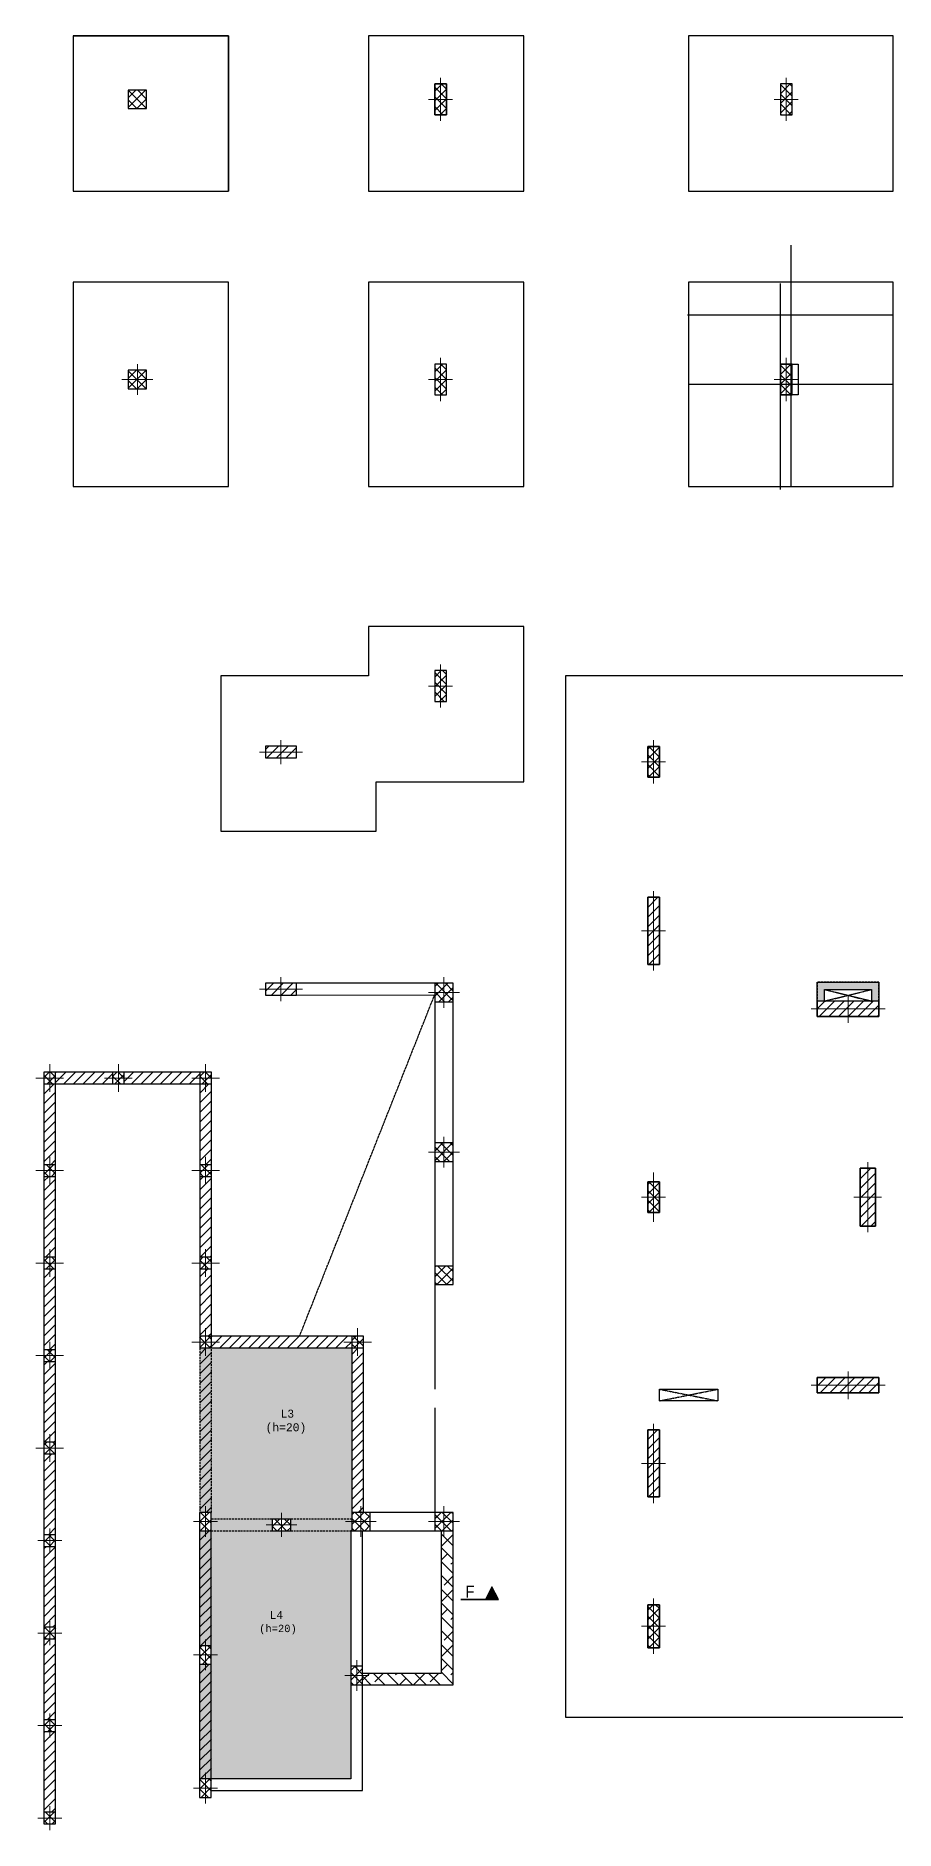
# Model space of a CAD drawing. Extents: x -40810 to 33675, y -2018 to 21213.
# Drawn here: x -21188 to -19793, y 7499 to 10413 of the extents above; entities that cross this region are included whole.
import ezdxf

# ---------------------------------------------------------------- set-up
doc = ezdxf.new("R2010")
doc.units = 0
doc.linetypes.add('HIDDEN2', pattern=[4.7625, 3.175, -1.5875])
doc.linetypes.add('TRAZO_HUECO', pattern=[0.75, 0.5, -0.25])
doc.layers.get('0').update_dxf_attribs({"color": 1, "lineweight": 9})
for name, color, linetype in [('1', 5, 'Continuous'), ('10', 7, 'Continuous'), ('13', 7, 'Continuous'), ('226', 9, 'Continuous'), ('237', 5, 'Continuous'), ('241', 7, 'TRAZO_HUECO'), ('242', 3, 'Continuous'), ('3', 2, 'Continuous'), ('347-XXXX-ARQ-BASE-012-1º SUBSOLO$0$AR-ALV', 3, 'Continuous'), ('4', 2, 'Continuous'), ('A_htc_alv', 7, 'Continuous'), ('COTA', 241, 'Continuous'), ('Nível', 160, 'Continuous')]:
    doc.layers.add(name, color=color, linetype=linetype)
for name, color, linetype, lineweight in [('CONCRETO', 251, 'Continuous', 25), ('PILAR_EIXOS', 1, 'Continuous', 0), ('PILAR_HACH', 4, 'Continuous', 0)]:
    doc.layers.add(name, color=color, linetype=linetype, lineweight=lineweight)
doc.styles.add('TQS_LUCIDA_CONSOLE', font='lucon.TTF')
pattern_1 = [(45, (43903.912, 22435.237), (-7.8577241, 7.8577241), []), (135, (43903.912, 22435.237), (-7.8577241, -7.8577241), [])]
pattern_2 = [(45, (33903.912, 13435.237), (-7.857724, 7.857724), [])]
pattern_3 = [(45, (-88828.5, 24360.02), (-7.8577241, 7.8577241), []), (135, (-88828.5, 24360.02), (-7.8577241, -7.8577241), [])]
pattern_4 = [(45, (-88828.5, 24360.02), (-7.8577241, 7.8577241), [])]
pattern_5 = [(45, (-99566.611, 24360.02), (-7.8577241, 7.8577241), [])]

# ---------------------------------------------------------------- blocks, each defined once
blk = doc.blocks.new('COMPLEMENTO CAIXILHO')
h = blk.add_hatch()
h.set_pattern_fill('ANSI38', color=3, scale=0.049999995, angle=90)
h.paths.add_polyline_path([(6284.256, -3186.454), (6284.066, -3186.454), (6284.066, -3188.764), (6282.784, -3188.764), (6282.784, -3188.954), (6284.256, -3188.954)])
at = {"layer": '347-XXXX-ARQ-BASE-012-1º SUBSOLO$0$AR-ALV'}
for p, q in [((6284.066, -3186.454), (6284.256, -3186.454)), ((6282.784, -3188.954), (6282.784, -3188.764))]:
    blk.add_line(p, q, dxfattribs=at)
for points in [[(6282.784, -3188.954), (6284.256, -3188.954), (6284.256, -3186.454)], [(6282.784, -3188.764), (6284.066, -3188.764), (6284.066, -3186.454)]]:
    blk.add_lwpolyline(points, dxfattribs=at)
blk = doc.blocks.new('Eixos do pilar')
at = {"layer": 'PILAR_EIXOS'}
for p, q in [((0, -0.5), (0, 0.5)), ((-0.5, 0), (0.5, 0))]:
    blk.add_line(p, q, dxfattribs=at)
blk = doc.blocks.new('_CORTEA')
for p, q in [((-1.215955, 0), (-1.008539, 0.414832)), ((0, 0), (-1.215955, 0)), ((-1.213134, 0.001738), (-1.008539, 0.41093)), ((-1.213134, 0.001739), (0, 0.001739)), ((-1.198048, 0.03191), (-0.819029, 0.03191)), ((-1.182092, 0.06382), (-0.834984, 0.06382)), ((-1.166137, 0.09573), (-0.85094, 0.09573)), ((-1.150182, 0.12764), (-0.866895, 0.12764)), ((-1.134225, 0.159551), (-0.882851, 0.159551)), ((-1.11827, 0.191461), (-0.898806, 0.191461)), ((-1.102411, 0.223182), (-0.91476, 0.223369)), ((-1.086361, 0.255281), (-0.930716, 0.255281)), ((-1.070407, 0.287191), (-0.946671, 0.287191)), ((-1.054453, 0.319101), (-0.962626, 0.319101)), ((-1.038497, 0.351012), (-0.978581, 0.351012)), ((-1.022543, 0.382922), (-0.994535, 0.382922)), ((-1.008539, 0.414832), (-0.801992, 0.001738)), ((-1.008539, 0.410929), (-0.803943, 0.001739))]:
    blk.add_line(p, q)
blk.add_lwpolyline([(-1.213134, 0.001739), (-1.008539, 0.410929), (-0.803943, 0.001739), (-1.213134, 0.001739)])

msp = doc.modelspace()

# ---------------------------------------------------------------- hatches: boundary and pattern name
at = {"linetype": 'ByBlock'}
h = msp.add_hatch(dxfattribs=at)
h.set_pattern_fill('ANSI37', color=4, scale=3.5)
h.set_pattern_definition(pattern_1)
h.paths.add_polyline_path([(-21038.586, 10295.05), (-21008.586, 10295.05), (-21008.586, 10325.05), (-21038.586, 10325.05)])
h = msp.add_hatch(dxfattribs=at)
h.set_pattern_fill('ANSI37', color=4, scale=3.5)
h.set_pattern_definition(pattern_1)
h.paths.add_polyline_path([(-20540.575, 10285.05), (-20521.575, 10285.05), (-20521.575, 10335.05), (-20540.575, 10335.05)])
h = msp.add_hatch(dxfattribs=at)
h.set_pattern_fill('ANSI37', color=4, scale=3.5)
h.set_pattern_definition(pattern_1)
h.paths.add_polyline_path([(-19979.075, 10285.05), (-19960.075, 10285.05), (-19960.075, 10335.05), (-19979.075, 10335.05)])
h = msp.add_hatch(dxfattribs=at)
h.set_pattern_fill('ANSI37', color=4, scale=3.5)
h.set_pattern_definition(pattern_1)
h.paths.add_polyline_path([(-20540.575, 9830.05), (-20521.575, 9830.05), (-20521.575, 9880.05), (-20540.575, 9880.05)])
h = msp.add_hatch(dxfattribs=at)
h.set_pattern_fill('ANSI37', color=4, scale=3.5)
h.set_pattern_definition(pattern_1)
h.paths.add_polyline_path([(-19979.075, 9830.05), (-19960.075, 9830.05), (-19960.075, 9880.05), (-19979.075, 9880.05)])
h = msp.add_hatch(dxfattribs=at)
h.set_pattern_fill('ANSI37', color=4, scale=3.5)
h.set_pattern_definition(pattern_1)
h.paths.add_polyline_path([(-21038.586, 9840.05), (-21008.586, 9840.05), (-21008.586, 9870.05), (-21038.586, 9870.05)])
h = msp.add_hatch(dxfattribs=at)
h.set_pattern_fill('ANSI37', color=4, scale=3.5)
h.set_pattern_definition(pattern_1)
h.paths.add_polyline_path([(-20194.575, 9209.068), (-20175.575, 9209.068), (-20175.575, 9259.068), (-20194.575, 9259.068)])
h = msp.add_hatch(dxfattribs=at)
h.set_pattern_fill('ANSI31', color=4, scale=3.5)
h.set_pattern_definition(pattern_2)
h.paths.add_polyline_path([(-20194.575, 8905.05), (-20175.575, 8905.05), (-20175.575, 9014.05), (-20194.575, 9014.05)])
h = msp.add_hatch(dxfattribs=at)
h.set_pattern_fill('ANSI31', color=4, scale=3.5)
h.set_pattern_definition(pattern_2)
h.paths.add_polyline_path([(-19919.214, 8820.267), (-19819.214, 8820.267), (-19819.214, 8845.267), (-19919.214, 8845.267)])
h = msp.add_hatch(dxfattribs=at)
h.set_pattern_fill('ANSI31', color=4, scale=3.5)
h.set_pattern_definition(pattern_2)
h.paths.add_polyline_path([(-19849.575, 8480.05), (-19824.575, 8480.05), (-19824.575, 8574.05), (-19849.575, 8574.05)])
h = msp.add_hatch(dxfattribs=at)
h.set_pattern_fill('ANSI37', color=4, scale=3.5)
h.set_pattern_definition(pattern_1)
h.paths.add_polyline_path([(-20194.575, 8502.05), (-20175.575, 8502.05), (-20175.575, 8552.05), (-20194.575, 8552.05)])
h = msp.add_hatch(dxfattribs=at)
h.set_pattern_fill('ANSI31', color=4, scale=3.5)
h.set_pattern_definition(pattern_2)
h.paths.add_polyline_path([(-19919.214, 8209.05), (-19819.214, 8209.05), (-19819.214, 8234.05), (-19919.214, 8234.05)])
h = msp.add_hatch(dxfattribs=at)
h.set_pattern_fill('ANSI31', color=4, scale=3.5)
h.set_pattern_definition(pattern_2)
h.paths.add_polyline_path([(-20194.575, 8040.05), (-20175.575, 8040.05), (-20175.575, 8149.05), (-20194.575, 8149.05)])
h = msp.add_hatch(dxfattribs=at)
h.set_pattern_fill('ANSI37', color=4, scale=3.5)
h.set_pattern_definition(pattern_1)
h.paths.add_polyline_path([(-20194.575, 7795.05), (-20175.575, 7795.05), (-20175.575, 7865.05), (-20194.575, 7865.05)])
at = {"layer": '1', "linetype": 'HIDDEN2'}
h = msp.add_hatch(dxfattribs=at)
h.set_pattern_fill('ANSI31', color=256, scale=3.5)
h.set_pattern_definition(pattern_5)
h.paths.add_polyline_path([(-20922.3, 8282.05), (-20903.3, 8282.05), (-20903.3, 8015.05), (-20922.3, 8015.05)])
at = {"layer": 'A_htc_alv', "linetype": 'ByBlock'}
h = msp.add_hatch(dxfattribs=at)
h.set_pattern_fill('ANSI37', color=4, scale=3.5)
h.set_pattern_definition(pattern_3)
h.paths.add_polyline_path([(-20540.575, 9332.173), (-20521.575, 9332.173), (-20521.575, 9382.173), (-20540.575, 9382.173)])
h = msp.add_hatch(dxfattribs=at)
h.set_pattern_fill('ANSI31', color=4, scale=3.5)
h.set_pattern_definition(pattern_4)
h.paths.add_polyline_path([(-20815.3, 9240.296), (-20765.3, 9240.296), (-20765.3, 9259.296), (-20815.3, 9259.296)])
h = msp.add_hatch(dxfattribs=at)
h.set_pattern_fill('ANSI31', color=4, scale=3.5)
h.set_pattern_definition(pattern_4)
h.paths.add_polyline_path([(-20815.3, 8855.296), (-20765.3, 8855.296), (-20765.3, 8874.296), (-20815.3, 8874.296)])
h = msp.add_hatch(dxfattribs=at)
h.set_pattern_fill('ANSI37', color=4, scale=3.5)
h.set_pattern_definition(pattern_3)
h.paths.add_polyline_path([(-20540.575, 8844.296), (-20510.575, 8844.296), (-20510.575, 8874.296), (-20540.575, 8874.296)])
h = msp.add_hatch(color=60, dxfattribs=at)
h.dxf.hatch_style = 1
h.paths.add_polyline_path([(-19819.214, 8876.267), (-19919.214, 8876.267), (-19919.214, 8845.267), (-19907.214, 8845.267), (-19907.214, 8864.267), (-19831.214, 8864.267), (-19831.214, 8845.267), (-19819.214, 8845.267)])
h = msp.add_hatch(dxfattribs=at)
h.set_pattern_fill('ANSI37', color=4, scale=3.5)
h.set_pattern_definition(pattern_3)
h.paths.add_polyline_path([(-21175.459, 8710.914), (-21156.459, 8710.914), (-21156.459, 8729.914), (-21175.459, 8729.914)])
h = msp.add_hatch(dxfattribs=at)
h.set_pattern_fill('ANSI37', color=4, scale=3.5)
h.set_pattern_definition(pattern_3)
h.paths.add_polyline_path([(-21063.879, 8710.914), (-21044.879, 8710.914), (-21044.879, 8729.914), (-21063.879, 8729.914)])
h = msp.add_hatch(dxfattribs=at)
h.set_pattern_fill('ANSI37', color=4, scale=3.5)
h.set_pattern_definition(pattern_3)
h.paths.add_polyline_path([(-20922.3, 8710.914), (-20903.3, 8710.914), (-20903.3, 8729.914), (-20922.3, 8729.914)])
h = msp.add_hatch(dxfattribs=at)
h.set_pattern_fill('ANSI37', color=4, scale=3.5)
h.set_pattern_definition(pattern_3)
h.paths.add_polyline_path([(-20540.575, 8585.05), (-20510.575, 8585.05), (-20510.575, 8615.05), (-20540.575, 8615.05)])
h = msp.add_hatch(dxfattribs=at)
h.set_pattern_fill('ANSI37', color=4, scale=3.5)
h.set_pattern_definition(pattern_3)
h.paths.add_polyline_path([(-21175.459, 8560.664), (-21156.459, 8560.664), (-21156.459, 8579.664), (-21175.459, 8579.664)])
h = msp.add_hatch(dxfattribs=at)
h.set_pattern_fill('ANSI37', color=4, scale=3.5)
h.set_pattern_definition(pattern_3)
h.paths.add_polyline_path([(-20922.3, 8560.664), (-20903.3, 8560.664), (-20903.3, 8579.664), (-20922.3, 8579.664)])
h = msp.add_hatch(dxfattribs=at)
h.set_pattern_fill('ANSI37', color=4, scale=3.5)
h.set_pattern_definition(pattern_3)
h.paths.add_polyline_path([(-21175.459, 8410.414), (-21156.459, 8410.414), (-21156.459, 8429.414), (-21175.459, 8429.414)])
h = msp.add_hatch(dxfattribs=at)
h.set_pattern_fill('ANSI37', color=4, scale=3.5)
h.set_pattern_definition(pattern_3)
h.paths.add_polyline_path([(-20922.3, 8410.414), (-20903.3, 8410.414), (-20903.3, 8429.414), (-20922.3, 8429.414)])
h = msp.add_hatch(dxfattribs=at)
h.set_pattern_fill('ANSI37', color=4, scale=3.5)
h.set_pattern_definition(pattern_3)
h.paths.add_polyline_path([(-20540.575, 8385.05), (-20510.575, 8385.05), (-20510.575, 8415.05), (-20540.575, 8415.05)])
h = msp.add_hatch(dxfattribs=at)
h.set_pattern_fill('ANSI37', color=4, scale=3.5)
h.set_pattern_definition(pattern_3)
h.paths.add_polyline_path([(-21175.459, 8260.164), (-21156.459, 8260.164), (-21156.459, 8279.164), (-21175.459, 8279.164)])
h = msp.add_hatch(dxfattribs=at)
h.set_pattern_fill('ANSI37', color=4, scale=3.5)
h.set_pattern_definition(pattern_3)
h.paths.add_polyline_path([(-20922.3, 8282.05), (-20903.3, 8282.05), (-20903.3, 8301.05), (-20922.3, 8301.05)])
at = {"layer": 'A_htc_alv', "linetype": 'ByBlock', "true_color": 0xf27172}
h = msp.add_hatch(color=11, dxfattribs=at)
h.dxf.hatch_style = 1
h.paths.add_polyline_path([(-20903.3, 8282.05), (-20922.3, 8282.05), (-20922.3, 8015.05), (-20903.3, 8015.05)])
at = {"layer": 'A_htc_alv', "linetype": 'ByBlock', "true_color": 0xf8d731}
h = msp.add_hatch(color=40, dxfattribs=at)
h.dxf.hatch_style = 1
h.paths.add_polyline_path([(-20903.3, 8282.05), (-20675.459, 8282.05), (-20675.459, 8004.05), (-20903.3, 8004.05)])
at = {"layer": 'A_htc_alv', "linetype": 'ByBlock'}
h = msp.add_hatch(dxfattribs=at)
h.set_pattern_fill('ANSI37', color=4, scale=3.5)
h.set_pattern_definition(pattern_3)
h.paths.add_polyline_path([(-20675.459, 8282.05), (-20656.459, 8282.05), (-20656.459, 8301.05), (-20675.459, 8301.05)])
h = msp.add_hatch(dxfattribs=at)
h.set_pattern_fill('ANSI37', color=4, scale=3.5)
h.set_pattern_definition(pattern_3)
h.paths.add_polyline_path([(-21175.459, 8109.914), (-21156.459, 8109.914), (-21156.459, 8128.914), (-21175.459, 8128.914)])
h = msp.add_hatch(dxfattribs=at)
h.set_pattern_fill('ANSI37', color=4, scale=3.5)
h.set_pattern_definition(pattern_3)
h.paths.add_polyline_path([(-20922.455, 7985.05), (-20903.455, 7985.05), (-20903.455, 8015.05), (-20922.455, 8015.05)])
h = msp.add_hatch(dxfattribs=at)
h.set_pattern_fill('ANSI37', color=4, scale=3.5)
h.set_pattern_definition(pattern_3)
h.paths.add_polyline_path([(-20675.459, 7985.05), (-20645.459, 7985.05), (-20645.459, 8015.05), (-20675.459, 8015.05)])
h = msp.add_hatch(dxfattribs=at)
h.set_pattern_fill('ANSI37', color=4, scale=3.5)
h.set_pattern_definition(pattern_3)
h.paths.add_polyline_path([(-20540.575, 7985.05), (-20510.575, 7985.05), (-20510.575, 8015.05), (-20540.575, 8015.05)])
at = {"layer": 'A_htc_alv', "linetype": 'ByBlock', "true_color": 0x09ec8d}
h = msp.add_hatch(color=110, dxfattribs=at)
h.dxf.hatch_style = 1
h.paths.add_polyline_path([(-20676.8, 7985.05), (-20903.455, 7985.05), (-20922.455, 7985.05), (-20922.455, 7845.05), (-20903.455, 7845.05), (-20922.455, 7845.05), (-20922.456, 7798.5), (-20903.456, 7798.5), (-20903.455, 7768.5), (-20922.455, 7768.5), (-20922.455, 7581.95), (-20903.455, 7581.95), (-20903.455, 7582.05), (-20676.8, 7582.05)])
at = {"layer": 'A_htc_alv', "linetype": 'ByBlock', "true_color": 0xf27172}
h = msp.add_hatch(color=11, dxfattribs=at)
h.dxf.hatch_style = 1
h.paths.add_polyline_path([(-20903.455, 8004.05), (-20804.457, 8004.05), (-20804.457, 7985.05), (-20903.455, 7985.05)])
h.paths.add_polyline_path([(-20774.457, 7985.05), (-20675.459, 7985.05), (-20675.459, 8004.05), (-20774.457, 8004.05)])
at = {"layer": 'A_htc_alv', "linetype": 'ByBlock'}
h = msp.add_hatch(dxfattribs=at)
h.set_pattern_fill('ANSI37', color=4, scale=3.5)
h.set_pattern_definition(pattern_3)
h.paths.add_polyline_path([(-20804.457, 7985.05), (-20774.457, 7985.05), (-20774.457, 8004.05), (-20804.457, 8004.05)])
h = msp.add_hatch(dxfattribs=at)
h.set_pattern_fill('ANSI37', color=4, scale=3.5)
h.set_pattern_definition(pattern_3)
h.paths.add_polyline_path([(-21175.459, 7959.664), (-21156.459, 7959.664), (-21156.459, 7978.664), (-21175.459, 7978.664)])
h = msp.add_hatch(dxfattribs=at)
h.set_pattern_fill('ANSI37', color=4, scale=3.5)
h.set_pattern_definition(pattern_3)
h.paths.add_polyline_path([(-21175.459, 7809.414), (-21156.459, 7809.414), (-21156.459, 7828.414), (-21175.459, 7828.414)])
h = msp.add_hatch(dxfattribs=at)
h.set_pattern_fill('ANSI37', color=4, scale=3.5)
h.set_pattern_definition(pattern_3)
h.paths.add_polyline_path([(-20922.456, 7768.5), (-20903.456, 7768.5), (-20903.456, 7798.5), (-20922.456, 7798.5)])
h = msp.add_hatch(dxfattribs=at)
h.set_pattern_fill('ANSI37', color=4, scale=3.5)
h.set_pattern_definition(pattern_3)
h.paths.add_polyline_path([(-20676.8, 7735.05), (-20657.8, 7735.05), (-20657.8, 7765.05), (-20676.8, 7765.05)])
h = msp.add_hatch(dxfattribs=at)
h.set_pattern_fill('ANSI37', color=4, scale=3.5)
h.set_pattern_definition(pattern_3)
h.paths.add_polyline_path([(-21175.459, 7659.164), (-21156.459, 7659.164), (-21156.459, 7678.164), (-21175.459, 7678.164)])
h = msp.add_hatch(dxfattribs=at)
h.set_pattern_fill('ANSI37', color=4, scale=3.5)
h.set_pattern_definition([(45, (-88828.502, 24334.056), (-7.8577241, 7.8577241), []), (135, (-88828.502, 24334.056), (-7.8577241, -7.8577241), [])])
h.paths.add_polyline_path([(-20922.457, 7551.95), (-20903.457, 7551.95), (-20903.457, 7581.95), (-20922.457, 7581.95)])
h = msp.add_hatch(dxfattribs=at)
h.set_pattern_fill('ANSI37', color=4, scale=3.5)
h.set_pattern_definition(pattern_3)
h.paths.add_polyline_path([(-21175.459, 7508.914), (-21156.459, 7508.914), (-21156.459, 7527.914), (-21175.459, 7527.914)])
at = {"layer": 'PILAR_HACH', "linetype": 'ByBlock'}
h = msp.add_hatch(dxfattribs=at)
h.set_pattern_fill('ANSI31', color=5, scale=3.5)
h.set_pattern_definition(pattern_5)
h.paths.add_polyline_path([(-21156.459, 8729.914), (-21063.879, 8729.914), (-21063.879, 8710.914), (-21156.459, 8710.914)])
h = msp.add_hatch(dxfattribs=at)
h.set_pattern_fill('ANSI31', color=5, scale=3.5)
h.set_pattern_definition(pattern_5)
h.paths.add_polyline_path([(-21044.879, 8729.914), (-20922.3, 8729.914), (-20922.3, 8710.914), (-21044.879, 8710.914)])
h = msp.add_hatch(dxfattribs=at)
h.set_pattern_fill('ANSI31', color=5, scale=3.5)
h.set_pattern_definition(pattern_5)
h.paths.add_polyline_path([(-21175.459, 8579.664), (-21156.459, 8579.664), (-21156.458, 8710.914), (-21175.458, 8710.914)])
h = msp.add_hatch(dxfattribs=at)
h.set_pattern_fill('ANSI31', color=5, scale=3.5)
h.set_pattern_definition(pattern_5)
h.paths.add_polyline_path([(-20922.3, 8710.914), (-20903.3, 8710.914), (-20903.3, 8579.664), (-20922.3, 8579.664)])
h = msp.add_hatch(dxfattribs=at)
h.set_pattern_fill('ANSI31', color=5, scale=3.5)
h.set_pattern_definition(pattern_5)
h.paths.add_polyline_path([(-21175.458, 8429.414), (-21156.458, 8429.414), (-21156.459, 8560.664), (-21175.459, 8560.664)])
h = msp.add_hatch(dxfattribs=at)
h.set_pattern_fill('ANSI31', color=5, scale=3.5)
h.set_pattern_definition(pattern_5)
h.paths.add_polyline_path([(-20922.3, 8560.664), (-20903.3, 8560.664), (-20903.3, 8429.414), (-20922.3, 8429.414)])
h = msp.add_hatch(dxfattribs=at)
h.set_pattern_fill('ANSI31', color=5, scale=3.5)
h.set_pattern_definition(pattern_5)
h.paths.add_polyline_path([(-21175.458, 8279.164), (-21156.458, 8279.164), (-21156.458, 8410.414), (-21175.458, 8410.414)])
h = msp.add_hatch(dxfattribs=at)
h.set_pattern_fill('ANSI31', color=5, scale=3.5)
h.set_pattern_definition(pattern_5)
h.paths.add_polyline_path([(-20922.3, 8410.414), (-20903.3, 8410.414), (-20903.3, 8301.05), (-20922.3, 8301.05)])
h = msp.add_hatch(dxfattribs=at)
h.set_pattern_fill('ANSI31', color=5, scale=3.5)
h.set_pattern_definition([(45, (-99313.452, 23931.156), (-7.8577241, 7.8577241), [])])
h.paths.add_polyline_path([(-20903.3, 8301.05), (-20675.459, 8301.05), (-20675.459, 8282.05), (-20903.3, 8282.05)])
h = msp.add_hatch(dxfattribs=at)
h.set_pattern_fill('ANSI31', color=5, scale=3.5)
h.set_pattern_definition([(45, (-99319.77, 24360.02), (-7.8577241, 7.8577241), [])])
h.paths.add_polyline_path([(-20675.459, 8282.05), (-20656.459, 8282.05), (-20656.459, 8015.05), (-20675.459, 8015.05)])
h = msp.add_hatch(dxfattribs=at)
h.set_pattern_fill('ANSI31', color=5, scale=3.5)
h.set_pattern_definition(pattern_5)
h.paths.add_polyline_path([(-21175.458, 8128.914), (-21156.458, 8128.914), (-21156.458, 8260.164), (-21175.458, 8260.164)])
h = msp.add_hatch(dxfattribs=at)
h.set_pattern_fill('ANSI31', color=5, scale=3.5)
h.set_pattern_definition(pattern_5)
h.paths.add_polyline_path([(-21175.459, 7978.664), (-21156.459, 7978.664), (-21156.458, 8109.914), (-21175.458, 8109.914)])
h = msp.add_hatch(dxfattribs=at)
h.set_pattern_fill('ANSI31', color=5, scale=3.5)
h.set_pattern_definition([(45, (-99566.611, 24074.02), (-7.8577241, 7.8577241), [])])
h.paths.add_polyline_path([(-20922.3, 7985.05), (-20903.3, 7985.05), (-20903.456, 7798.5), (-20922.456, 7798.5)])
h = msp.add_hatch(dxfattribs=at)
h.set_pattern_fill('ANSI31', color=5, scale=3.5)
h.set_pattern_definition(pattern_5)
h.paths.add_polyline_path([(-21175.459, 7828.414), (-21156.459, 7828.414), (-21156.459, 7959.664), (-21175.459, 7959.664)])
h = msp.add_hatch(dxfattribs=at)
h.set_pattern_fill('ANSI31', color=5, scale=3.5)
h.set_pattern_definition(pattern_5)
h.paths.add_polyline_path([(-21175.459, 7678.164), (-21156.459, 7678.164), (-21156.459, 7809.414), (-21175.459, 7809.414)])
h = msp.add_hatch(dxfattribs=at)
h.set_pattern_fill('ANSI31', color=5, scale=3.5)
h.set_pattern_definition([(45, (-99566.612, 23857.47), (-7.8577241, 7.8577241), [])])
h.paths.add_polyline_path([(-20922.301, 7768.5), (-20903.301, 7768.5), (-20903.457, 7581.95), (-20922.457, 7581.95)])
h = msp.add_hatch(dxfattribs=at)
h.set_pattern_fill('ANSI31', color=5, scale=3.5)
h.set_pattern_definition(pattern_5)
h.paths.add_polyline_path([(-21175.459, 7527.914), (-21156.459, 7527.914), (-21156.459, 7659.164), (-21175.459, 7659.164)])

# ---------------------------------------------------------------- linework, layer by layer
at = {"linetype": 'Continuous', "ltscale": 30}
for points in [[(-20875.475, 10413.15), (-21127.825, 10413.15), (-21127.825, 10160.8), (-20875.475, 10160.8)], [(-21008.586, 10295.05), (-21038.586, 10295.05), (-21038.586, 10325.05), (-21008.586, 10325.05)], [(-20175.575, 9209.068), (-20194.575, 9209.068), (-20194.575, 9259.068), (-20175.575, 9259.068)], [(-20175.575, 9014.05), (-20175.575, 8905.05), (-20194.575, 8905.05), (-20194.575, 9014.05)], [(-19819.214, 8876.267), (-19819.214, 8845.267), (-19819.214, 8820.267), (-19919.214, 8820.267), (-19919.214, 8845.267), (-19919.214, 8876.267)], [(-19831.214, 8864.267), (-19831.214, 8845.267), (-19869.214, 8854.767), (-19907.214, 8845.267), (-19907.214, 8864.267)], [(-19824.575, 8574.05), (-19824.575, 8480.05), (-19849.575, 8480.05), (-19849.575, 8574.05)], [(-20175.575, 8552.05), (-20175.575, 8502.05), (-20194.575, 8502.05), (-20194.575, 8552.05)], [(-19819.214, 8234.05), (-19819.214, 8209.05), (-19919.214, 8209.05), (-19919.214, 8234.05)], [(-20080.575, 8215.05), (-20080.575, 8196.05), (-20175.575, 8196.05), (-20175.575, 8215.05)], [(-20175.575, 8149.05), (-20175.575, 8040.05), (-20194.575, 8040.05), (-20194.575, 8149.05)], [(-20175.575, 7865.05), (-20175.575, 7795.05), (-20194.575, 7795.05), (-20194.575, 7865.05)]]:
    msp.add_lwpolyline(points, close=True, dxfattribs=at)
msp.add_lwpolyline([(-19356.425, 9373.8), (-20328.325, 9373.8), (-20328.325, 7682.35), (-19528.825, 7682.35)], dxfattribs=at)
at = {"layer": '1'}
for points in [[(-20875.475, 10160.8), (-20875.475, 10413.15), (-21127.825, 10413.15), (-21127.825, 10160.8), (-20875.475, 10160.8)], [(-20648.125, 10160.8), (-20395.775, 10160.8), (-20395.775, 10413.15), (-20648.125, 10413.15), (-20648.125, 10160.8)], [(-20128.475, 10413.15), (-20128.475, 10160.8), (-19796.125, 10160.8), (-19796.125, 10413.15), (-20128.475, 10413.15)], [(-21127.825, 9681.1), (-20875.475, 9681.1), (-20875.475, 10013.4), (-21127.825, 10013.4), (-21127.825, 9681.1)], [(-20648.125, 9681.1), (-20395.775, 9681.1), (-20395.775, 10013.4), (-20648.125, 10013.4), (-20648.125, 9681.1)], [(-20128.475, 10013.4), (-20128.475, 9681.1), (-19796.125, 9681.1), (-19796.125, 10013.4), (-20128.475, 10013.4)], [(-20887.975, 9121.45), (-20635.625, 9121.45), (-20635.625, 9201.4), (-20395.775, 9201.4), (-20395.775, 9453.75), (-20648.125, 9453.75), (-20648.125, 9373.8), (-20887.975, 9373.8), (-20887.975, 9121.45)], [(-19356.425, 8759.05), (-19356.425, 9373.8), (-20328.325, 9373.8), (-20328.325, 7682.35)], [(-20540.575, 8874.306), (-20765.3, 8874.456)], [(-20765.3, 8855.456), (-20540.575, 8855.306)], [(-20540.575, 8844.296), (-20540.575, 8615.05)], [(-20510.575, 8615.05), (-20510.575, 8844.296)], [(-21063.879, 8729.914), (-21156.459, 8729.914)], [(-20922.3, 8729.914), (-21044.879, 8729.914)], [(-21175.459, 8710.914), (-21175.459, 8579.664)], [(-21156.459, 8710.914), (-21063.879, 8710.914)], [(-21156.459, 8579.664), (-21156.459, 8710.914)], [(-21044.879, 8710.914), (-20922.3, 8710.914)], [(-20922.3, 8710.914), (-20922.3, 8579.664)], [(-20903.3, 8579.664), (-20903.3, 8710.914)], [(-20540.575, 8585.05), (-20540.575, 8415.05)], [(-20510.575, 8415.05), (-20510.575, 8585.05)], [(-21175.459, 8560.664), (-21175.459, 8429.414)], [(-21156.459, 8429.414), (-21156.459, 8560.664)], [(-20922.3, 8560.664), (-20922.3, 8429.414)], [(-20903.3, 8429.414), (-20903.3, 8560.664)], [(-21175.459, 8410.414), (-21175.459, 8279.164)], [(-21156.459, 8279.164), (-21156.459, 8410.414)], [(-20922.3, 8410.414), (-20922.3, 8301.05)], [(-20903.3, 8301.05), (-20903.3, 8410.414)], [(-20540.575, 8385.05), (-20540.575, 8215.05)], [(-20675.459, 8301.05), (-20903.3, 8301.05)], [(-20903.3, 8282.05), (-20675.459, 8282.05)], [(-20675.459, 8282.05), (-20675.459, 8015.05)], [(-20656.459, 8015.05), (-20656.459, 8282.05)], [(-21175.459, 8260.164), (-21175.459, 8128.914)], [(-21156.459, 8128.914), (-21156.459, 8260.164)], [(-20540.575, 8185.05), (-20540.575, 8015.05)], [(-21175.459, 8109.914), (-21175.459, 7978.664)], [(-21156.459, 7978.664), (-21156.459, 8109.914)], [(-20540.575, 8015.05), (-20645.459, 8015.05)], [(-20922.455, 7985.05), (-20922.456, 7798.5)], [(-20903.455, 7798.5), (-20903.455, 7985.05)], [(-20676.8, 7985.05), (-20676.8, 7765.05)], [(-20675.459, 7985.05), (-20676.8, 7985.05)], [(-20657.8, 7765.05), (-20657.8, 7985.05)], [(-20645.459, 7985.05), (-20540.575, 7985.05)], [(-21175.459, 7959.664), (-21175.459, 7828.414)], [(-21156.459, 7828.414), (-21156.459, 7959.664)], [(-21175.459, 7809.414), (-21175.459, 7678.164)], [(-21156.459, 7678.164), (-21156.459, 7809.414)], [(-20328.325, 7682.35), (-19528.825, 7682.35), (-19528.825, 7602.4), (-19436.375, 7602.4), (-19436.375, 7682.35), (-19356.425, 7682.35), (-19356.425, 7795.068)], [(-20922.455, 7768.5), (-20922.457, 7581.95)], [(-20903.455, 7581.95), (-20903.455, 7768.5)], [(-20676.8, 7735.05), (-20676.8, 7582.05)], [(-20657.8, 7563.05), (-20657.8, 7735.05)], [(-21175.459, 7659.164), (-21175.459, 7527.914)], [(-21156.459, 7527.914), (-21156.459, 7659.164)], [(-20676.8, 7582.05), (-20903.455, 7582.05)], [(-20903.455, 7563.05), (-20657.8, 7563.05)]]:
    msp.add_lwpolyline(points, dxfattribs=at)
at = {"layer": '1', "linetype": 'HIDDEN2'}
for points in [[(-19919.214, 8876.267), (-19919.214, 8845.267)], [(-19819.214, 8876.267), (-19919.214, 8876.267)], [(-19907.214, 8845.267), (-19907.214, 8864.267)], [(-19907.214, 8864.267), (-19831.214, 8864.267)], [(-19831.214, 8864.267), (-19831.214, 8845.267)], [(-19819.214, 8845.267), (-19819.214, 8876.267)], [(-20922.3, 8282.05), (-20922.3, 8015.05)], [(-20903.3, 8015.05), (-20903.3, 8282.05)], [(-20804.457, 8004.05), (-20903.455, 8004.05)], [(-20903.455, 7985.05), (-20804.457, 7985.05)], [(-20675.459, 8004.05), (-20774.457, 8004.05)], [(-20774.457, 7985.05), (-20675.459, 7985.05)]]:
    msp.add_lwpolyline(points, dxfattribs=at)
at = {"layer": '237'}
for p, q in [((-20175.575, 8215.05), (-20080.575, 8215.05)), ((-20175.575, 8196.05), (-20175.575, 8215.05)), ((-20080.575, 8196.05), (-20175.575, 8196.05)), ((-20080.575, 8215.05), (-20080.575, 8196.05))]:
    msp.add_line(p, q, dxfattribs=at)
at = {"layer": '241'}
for p, q in [((-19907.214, 8845.267), (-19831.214, 8864.267)), ((-19907.214, 8864.267), (-19831.214, 8845.267)), ((-20760.214, 8301.05), (-20540.797, 8855.306)), ((-20175.575, 8196.05), (-20080.575, 8215.05)), ((-20175.575, 8215.05), (-20080.575, 8196.05))]:
    msp.add_line(p, q, dxfattribs=at)
at = {"layer": '242'}
for p, q in [((-20531.075, 9357.173), (-20531.075, 9357.173)), ((-20790.3, 9249.796), (-20790.3, 9249.796)), ((-20790.3, 8864.796), (-20790.3, 8864.796)), ((-20525.575, 8859.296), (-20525.575, 8859.296)), ((-21165.959, 8720.414), (-21165.959, 8720.414)), ((-21054.379, 8720.414), (-21054.379, 8720.414)), ((-20912.8, 8720.414), (-20912.8, 8720.414)), ((-20525.575, 8600.05), (-20525.575, 8600.05)), ((-21165.959, 8570.164), (-21165.959, 8570.164)), ((-20912.8, 8570.164), (-20912.8, 8570.164)), ((-21165.959, 8419.914), (-21165.959, 8419.914)), ((-20912.8, 8419.914), (-20912.8, 8419.914)), ((-20525.575, 8400.05), (-20525.575, 8400.05)), ((-20912.8, 8291.55), (-20912.8, 8291.55)), ((-20665.959, 8291.55), (-20665.959, 8291.55)), ((-21165.959, 8269.664), (-21165.959, 8269.664)), ((-21165.959, 8119.414), (-21165.959, 8119.414)), ((-20912.955, 8000.05), (-20912.955, 8000.05)), ((-20789.457, 7994.55), (-20789.457, 7994.55)), ((-20660.459, 8000.05), (-20660.459, 8000.05)), ((-20525.575, 8000.05), (-20525.575, 8000.05)), ((-21165.959, 7969.164), (-21165.959, 7969.164)), ((-21165.959, 7818.914), (-21165.959, 7818.914)), ((-20912.955, 7762.914), (-20912.955, 7762.914)), ((-20912.955, 7762.914), (-20912.955, 7762.914)), ((-20667.3, 7750.05), (-20667.3, 7750.05)), ((-21165.959, 7668.664), (-21165.959, 7668.664)), ((-20912.955, 7592.914), (-20912.955, 7592.914)), ((-20912.955, 7592.914), (-20912.955, 7592.914)), ((-21165.959, 7518.414), (-21165.959, 7518.414))]:
    msp.add_line(p, q, dxfattribs=at)
at = {"layer": '3'}
for points in [[(-20815.3, 9240.296), (-20765.3, 9240.296), (-20765.3, 9259.296), (-20815.3, 9259.296), (-20815.3, 9240.296)], [(-20194.575, 8905.05), (-20175.575, 8905.05), (-20175.575, 9014.05), (-20194.575, 9014.05), (-20194.575, 8905.05)], [(-20815.3, 8855.296), (-20765.3, 8855.296), (-20765.3, 8874.296), (-20815.3, 8874.296), (-20815.3, 8855.296)], [(-19919.214, 8820.267), (-19819.214, 8820.267), (-19819.214, 8845.267), (-19919.214, 8845.267), (-19919.214, 8820.267)], [(-19849.575, 8480.05), (-19824.575, 8480.05), (-19824.575, 8574.05), (-19849.575, 8574.05), (-19849.575, 8480.05)], [(-19919.214, 8209.05), (-19819.214, 8209.05), (-19819.214, 8234.05), (-19919.214, 8234.05), (-19919.214, 8209.05)], [(-20194.575, 8040.05), (-20175.575, 8040.05), (-20175.575, 8149.05), (-20194.575, 8149.05), (-20194.575, 8040.05)]]:
    msp.add_lwpolyline(points, dxfattribs=at)
at = {"layer": '4'}
for points in [[(-21038.586, 10295.05), (-21008.586, 10295.05), (-21008.586, 10325.05), (-21038.586, 10325.05), (-21038.586, 10295.05)], [(-20540.575, 10285.05), (-20521.575, 10285.05), (-20521.575, 10335.05), (-20540.575, 10335.05), (-20540.575, 10285.05)], [(-19979.075, 10285.05), (-19960.075, 10285.05), (-19960.075, 10335.05), (-19979.075, 10335.05), (-19979.075, 10285.05)], [(-20540.575, 9830.05), (-20521.575, 9830.05), (-20521.575, 9880.05), (-20540.575, 9880.05), (-20540.575, 9830.05)], [(-19979.075, 9830.05), (-19960.075, 9830.05), (-19960.075, 9880.05), (-19979.075, 9880.05), (-19979.075, 9830.05)], [(-21038.586, 9840.05), (-21008.586, 9840.05), (-21008.586, 9870.05), (-21038.586, 9870.05), (-21038.586, 9840.05)], [(-20540.575, 9332.173), (-20521.575, 9332.173), (-20521.575, 9382.173), (-20540.575, 9382.173), (-20540.575, 9332.173)], [(-20194.575, 9209.068), (-20175.575, 9209.068), (-20175.575, 9259.068), (-20194.575, 9259.068), (-20194.575, 9209.068)], [(-20540.575, 8844.296), (-20510.575, 8844.296), (-20510.575, 8874.296), (-20540.575, 8874.296), (-20540.575, 8844.296)], [(-21175.459, 8710.914), (-21156.459, 8710.914), (-21156.459, 8729.914), (-21175.459, 8729.914), (-21175.459, 8710.914)], [(-21063.879, 8710.914), (-21044.879, 8710.914), (-21044.879, 8729.914), (-21063.879, 8729.914), (-21063.879, 8710.914)], [(-20922.3, 8710.914), (-20903.3, 8710.914), (-20903.3, 8729.914), (-20922.3, 8729.914), (-20922.3, 8710.914)], [(-20540.575, 8585.05), (-20510.575, 8585.05), (-20510.575, 8615.05), (-20540.575, 8615.05), (-20540.575, 8585.05)], [(-21175.459, 8560.664), (-21156.459, 8560.664), (-21156.459, 8579.664), (-21175.459, 8579.664), (-21175.459, 8560.664)], [(-20922.3, 8560.664), (-20903.3, 8560.664), (-20903.3, 8579.664), (-20922.3, 8579.664), (-20922.3, 8560.664)], [(-20194.575, 8502.05), (-20175.575, 8502.05), (-20175.575, 8552.05), (-20194.575, 8552.05), (-20194.575, 8502.05)], [(-21175.459, 8410.414), (-21156.459, 8410.414), (-21156.459, 8429.414), (-21175.459, 8429.414), (-21175.459, 8410.414)], [(-20922.3, 8410.414), (-20903.3, 8410.414), (-20903.3, 8429.414), (-20922.3, 8429.414), (-20922.3, 8410.414)], [(-20540.575, 8385.05), (-20510.575, 8385.05), (-20510.575, 8415.05), (-20540.575, 8415.05), (-20540.575, 8385.05)], [(-21175.459, 8260.164), (-21156.459, 8260.164), (-21156.459, 8279.164), (-21175.459, 8279.164), (-21175.459, 8260.164)], [(-20922.3, 8282.05), (-20903.3, 8282.05), (-20903.3, 8301.05), (-20922.3, 8301.05), (-20922.3, 8282.05)], [(-20675.459, 8282.05), (-20656.459, 8282.05), (-20656.459, 8301.05), (-20675.459, 8301.05), (-20675.459, 8282.05)], [(-21175.459, 8109.914), (-21156.459, 8109.914), (-21156.459, 8128.914), (-21175.459, 8128.914), (-21175.459, 8109.914)], [(-20922.455, 7985.05), (-20903.455, 7985.05), (-20903.455, 8015.05), (-20922.455, 8015.05), (-20922.455, 7985.05)], [(-20675.459, 7985.05), (-20645.459, 7985.05), (-20645.459, 8015.05), (-20675.459, 8015.05), (-20675.459, 7985.05)], [(-20540.575, 7985.05), (-20510.575, 7985.05), (-20510.575, 8015.05), (-20540.575, 8015.05), (-20540.575, 7985.05)], [(-20804.457, 7985.05), (-20774.457, 7985.05), (-20774.457, 8004.05), (-20804.457, 8004.05), (-20804.457, 7985.05)], [(-21175.459, 7959.664), (-21156.459, 7959.664), (-21156.459, 7978.664), (-21175.459, 7978.664), (-21175.459, 7959.664)], [(-20194.575, 7795.05), (-20175.575, 7795.05), (-20175.575, 7865.05), (-20194.575, 7865.05), (-20194.575, 7795.05)], [(-21175.459, 7809.414), (-21156.459, 7809.414), (-21156.459, 7828.414), (-21175.459, 7828.414), (-21175.459, 7809.414)], [(-20922.456, 7768.5), (-20903.456, 7768.5), (-20903.456, 7798.5), (-20922.456, 7798.5), (-20922.456, 7768.5)], [(-20676.8, 7735.05), (-20657.8, 7735.05), (-20657.8, 7765.05), (-20676.8, 7765.05), (-20676.8, 7735.05)], [(-21175.459, 7659.164), (-21156.459, 7659.164), (-21156.459, 7678.164), (-21175.459, 7678.164), (-21175.459, 7659.164)], [(-20922.457, 7551.95), (-20903.457, 7551.95), (-20903.457, 7581.95), (-20922.457, 7581.95), (-20922.457, 7551.95)], [(-21175.459, 7508.914), (-21156.459, 7508.914), (-21156.459, 7527.914), (-21175.459, 7527.914), (-21175.459, 7508.914)]]:
    msp.add_lwpolyline(points, dxfattribs=at)
at = {"layer": 'CONCRETO', "linetype": 'Continuous', "ltscale": 30}
for points in [[(-21127.771, 10413.055), (-20875.471, 10413.055)], [(-20875.471, 10413.055), (-20875.471, 10160.755)]]:
    msp.add_lwpolyline(points, dxfattribs=at)
at = {"layer": 'COTA', "linetype": 'Continuous', "ltscale": 30}
for p, q in [((-19961.864, 10073.469), (-19961.864, 9681.1)), ((-19979.502, 10010.734), (-19979.502, 9676.318)), ((-20130.196, 9960.022), (-19795.805, 9960.022)), ((-20128.475, 9847.25), (-19796.125, 9847.25))]:
    msp.add_line(p, q, dxfattribs=at)
for points in [[(-20395.775, 10413.15), (-20648.125, 10413.15), (-20648.125, 10160.8), (-20395.775, 10160.8)], [(-20521.575, 10285.05), (-20540.575, 10285.05), (-20540.575, 10335.05), (-20521.575, 10335.05)], [(-19796.125, 10013.4), (-20128.475, 10013.4), (-20128.475, 9681.1), (-19796.125, 9681.1)], [(-19950.075, 9830.05), (-19979.075, 9830.05), (-19979.075, 9880.05), (-19950.075, 9880.05)], [(-20175.575, 9209.068), (-20194.575, 9209.068), (-20194.575, 9259.068), (-20175.575, 9259.068)], [(-20175.575, 8905.05), (-20194.575, 8905.05), (-20194.575, 9014.05), (-20175.575, 9014.05)], [(-19819.214, 8820.267), (-19919.214, 8820.267), (-19919.214, 8845.267), (-19919.214, 8876.267), (-19819.214, 8876.267), (-19819.214, 8845.267)], [(-19869.214, 8854.767), (-19907.214, 8845.267), (-19907.214, 8864.267), (-19831.214, 8864.267), (-19831.214, 8845.267)], [(-19824.575, 8574.05), (-19824.575, 8480.05), (-19849.575, 8480.05), (-19849.575, 8574.05)], [(-20175.575, 8552.05), (-20175.575, 8502.05), (-20194.575, 8502.05), (-20194.575, 8552.05)], [(-19819.214, 8234.05), (-19819.214, 8209.05), (-19919.214, 8209.05), (-19919.214, 8234.05)], [(-20080.575, 8215.05), (-20080.575, 8196.05), (-20175.575, 8196.05), (-20175.575, 8215.05)], [(-20175.575, 8149.05), (-20175.575, 8040.05), (-20194.575, 8040.05), (-20194.575, 8149.05)], [(-20175.575, 7865.05), (-20175.575, 7795.05), (-20194.575, 7795.05), (-20194.575, 7865.05)]]:
    msp.add_lwpolyline(points, close=True, dxfattribs=at)
msp.add_lwpolyline([(-19356.425, 9373.8), (-20328.325, 9373.8), (-20328.325, 7682.35), (-19528.825, 7682.35)], dxfattribs=at)
at = {"layer": 'Nível', "linetype": 'Continuous', "ltscale": 30}
msp.add_lwpolyline([(-19356.425, 9373.8), (-20328.325, 9373.8), (-20328.325, 7682.35), (-19528.825, 7682.35)], dxfattribs=at)
for points in [[(-20194.575, 9209.068), (-20194.575, 9259.068), (-20175.575, 9259.068), (-20175.575, 9209.068)], [(-20194.575, 8905.05), (-20194.575, 9014.05), (-20175.575, 9014.05), (-20175.575, 8905.05)], [(-19919.214, 8820.267), (-19919.214, 8845.267), (-19919.214, 8876.267), (-19819.214, 8876.267), (-19819.214, 8845.267), (-19819.214, 8820.267)], [(-19869.214, 8854.767), (-19907.214, 8845.267), (-19907.214, 8864.267), (-19831.214, 8864.267), (-19831.214, 8845.267)], [(-19849.575, 8480.05), (-19849.575, 8574.05), (-19824.575, 8574.05), (-19824.575, 8480.05)], [(-20175.575, 8502.05), (-20194.575, 8502.05), (-20194.575, 8552.05), (-20175.575, 8552.05)], [(-19919.214, 8234.05), (-19819.214, 8234.05), (-19819.214, 8209.05), (-19919.214, 8209.05)], [(-20080.575, 8215.05), (-20080.575, 8196.05), (-20175.575, 8196.05), (-20175.575, 8215.05)], [(-20175.575, 8149.05), (-20175.575, 8040.05), (-20194.575, 8040.05), (-20194.575, 8149.05)], [(-20175.575, 7865.05), (-20175.575, 7795.05), (-20194.575, 7795.05), (-20194.575, 7865.05)]]:
    msp.add_lwpolyline(points, close=True, dxfattribs=at)
at = {"layer": 'PILAR_HACH', "color": 2}
msp.add_lwpolyline([(-19356.425, 9373.8), (-20328.325, 9373.8), (-20328.325, 7682.35), (-19528.825, 7682.35)], dxfattribs=at)
msp.add_lwpolyline([(-19356.425, 9373.8), (-20328.325, 9373.8), (-20328.325, 7682.35), (-19528.825, 7682.35)], dxfattribs=at)
for points in [[(-20194.575, 9209.068), (-20194.575, 9259.068), (-20175.575, 9259.068), (-20175.575, 9209.068)], [(-20175.575, 9209.068), (-20194.575, 9209.068), (-20194.575, 9259.068), (-20175.575, 9259.068)], [(-20175.575, 8905.05), (-20194.575, 8905.05), (-20194.575, 9014.05), (-20175.575, 9014.05)], [(-20175.575, 9014.05), (-20175.575, 8905.05), (-20194.575, 8905.05), (-20194.575, 9014.05)], [(-19919.214, 8820.267), (-19919.214, 8845.267), (-19919.214, 8876.267), (-19819.214, 8876.267), (-19819.214, 8845.267), (-19819.214, 8820.267)], [(-19919.214, 8876.267), (-19819.214, 8876.267), (-19819.214, 8845.267), (-19819.214, 8820.267), (-19919.214, 8820.267), (-19919.214, 8845.267)], [(-19869.214, 8854.767), (-19907.214, 8845.267), (-19907.214, 8864.267), (-19831.214, 8864.267), (-19831.214, 8845.267)], [(-19907.214, 8864.267), (-19831.214, 8864.267), (-19831.214, 8845.267), (-19869.214, 8854.767), (-19907.214, 8845.267)], [(-19824.575, 8574.05), (-19824.575, 8480.05), (-19849.575, 8480.05), (-19849.575, 8574.05)], [(-19824.575, 8574.05), (-19824.575, 8480.05), (-19849.575, 8480.05), (-19849.575, 8574.05)], [(-20175.575, 8552.05), (-20175.575, 8502.05), (-20194.575, 8502.05), (-20194.575, 8552.05)], [(-20175.575, 8552.05), (-20175.575, 8502.05), (-20194.575, 8502.05), (-20194.575, 8552.05)], [(-19819.214, 8234.05), (-19819.214, 8209.05), (-19919.214, 8209.05), (-19919.214, 8234.05)], [(-19819.214, 8234.05), (-19819.214, 8209.05), (-19919.214, 8209.05), (-19919.214, 8234.05)], [(-20080.575, 8215.05), (-20080.575, 8196.05), (-20175.575, 8196.05), (-20175.575, 8215.05)], [(-20080.575, 8215.05), (-20080.575, 8196.05), (-20175.575, 8196.05), (-20175.575, 8215.05)], [(-20175.575, 8149.05), (-20175.575, 8040.05), (-20194.575, 8040.05), (-20194.575, 8149.05)], [(-20175.575, 8149.05), (-20175.575, 8040.05), (-20194.575, 8040.05), (-20194.575, 8149.05)], [(-20175.575, 7865.05), (-20175.575, 7795.05), (-20194.575, 7795.05), (-20194.575, 7865.05)], [(-20175.575, 7865.05), (-20175.575, 7795.05), (-20194.575, 7795.05), (-20194.575, 7865.05)]]:
    msp.add_lwpolyline(points, close=True, dxfattribs=at)

# ---------------------------------------------------------------- block references
at = {"xscale": 100, "yscale": 100, "zscale": 100}
msp.add_blockref('COMPLEMENTO CAIXILHO', (-648936.18, 326630.46), dxfattribs=at)
at = {"layer": '226', "xscale": -50, "yscale": 50}
msp.add_blockref('_CORTEA', (-20497.974, 7873.267), dxfattribs=at)
at = {"layer": 'PILAR_EIXOS', "zscale": 100}
for p, xscale, yscale in [((-20531.075, 10310.05), 39, 70), ((-19969.575, 10310.05), 39, 70), ((-21023.586, 9855.05), 50, 50), ((-20531.075, 9855.05), 39, 70), ((-19969.575, 9855.05), 39, 70), ((-20531.075, 9357.173), 39, 70), ((-20790.3, 9249.796), 70, 39), ((-20185.075, 9234.068), 39, 70), ((-20185.075, 8959.55), 39, 129), ((-20790.3, 8864.796), 70, 39), ((-20525.575, 8859.296), 50, 50), ((-19869.075, 8832.8), 120, 45), ((-21165.959, 8720.414), 45, 45), ((-21054.379, 8720.414), 45, 45), ((-20912.8, 8720.414), 45, 45), ((-20525.575, 8600.05), 50, 50), ((-21165.959, 8570.164), 45, 45), ((-20912.8, 8570.164), 45, 45), ((-19837.075, 8527.05), 45, 114), ((-20185.075, 8527.05), 39, 80), ((-21165.959, 8419.914), 45, 45), ((-20912.8, 8419.914), 45, 45), ((-20912.8, 8291.55), 45, 45), ((-20665.959, 8291.55), 45, 45), ((-21165.959, 8269.664), 45, 45), ((-19869.075, 8221.55), 120, 45), ((-21165.959, 8119.414), 45, 45), ((-20185.075, 8094.55), 39, 129), ((-20912.955, 8000.05), 39, 50), ((-20660.459, 8000.05), 50, 50), ((-20525.575, 8000.05), 50, 50), ((-21165.959, 7969.164), 39, 39), ((-20789.457, 7994.55), 50, 39), ((-20185.075, 7830.05), 39, 90), ((-21165.959, 7818.914), 39, 39), ((-20912.956, 7783.5), 39, 50), ((-20667.3, 7750.05), 39, 50), ((-21165.959, 7668.664), 39, 39), ((-20912.958, 7566.95), 39, 50), ((-21165.959, 7518.414), 39, 39)]:
    msp.add_blockref('Eixos do pilar', p, dxfattribs=dict(at, xscale=xscale, yscale=yscale))

# ---------------------------------------------------------------- texts
at = {"layer": '10', "linetype": 'Continuous', "style": 'TQS_LUCIDA_CONSOLE'}
for s, p in [('L3', (-20791.048, 8168.816)), ('L4', (-20808.917, 7841.768))]:
    msp.add_text(s, height=13, dxfattribs=at).set_placement(p)
at = {"layer": '13', "linetype": 'Continuous', "style": 'TQS_LUCIDA_CONSOLE'}
for height, p in [(13, (-20815.296, 8146.716)), (12, (-20825.74, 7820.451))]:
    msp.add_text('(h=20)', height=height, dxfattribs=at).set_placement(p)
at = {"layer": '226', "style": 'TQS_LUCIDA_CONSOLE'}
msp.add_text('F', height=19.5, dxfattribs=at).set_placement((-20491.474, 7876.517))

doc.saveas('drawing.dxf')
